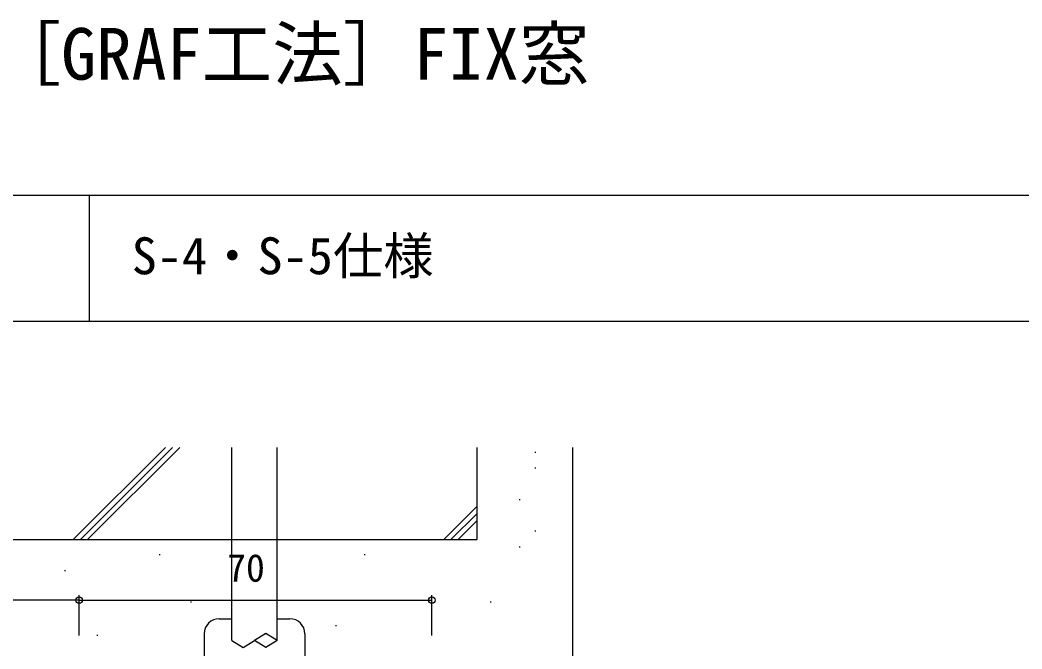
# Model space of a CAD drawing. Units: millimetres, scale not verified. Extents: x -437 to 438, y -281 to 279.
# Drawn here: x -320.5 to -121.7, y 153.8 to 278.7 of the extents above; entities that cross this region are included whole.
import ezdxf
from ezdxf.enums import TextEntityAlignment as Align

# ---------------------------------------------------------------- set-up
doc = ezdxf.new("R2010")
doc.units = ezdxf.units.MM
doc.header["$LTSCALE"] = 2
for name, color, linetype in [('0-1_USER1', 3, 'Continuous'), ('0-4_YKK_13', 4, 'Continuous'), ('0-6_YKK_D', 6, 'Continuous'), ('0-7_YKK_ZWAK', 7, 'Continuous'), ('0-8_YSS_K', 3, 'Continuous'), ('0-9_YSS_KE', 3, 'Continuous')]:
    doc.layers.add(name, color=color, linetype=linetype)
doc.styles.add('ＭＳ ゴシック', font='')
doc.styles.get('ＭＳ ゴシック').set_extended_font_data('MS Gothic')

msp = doc.modelspace()

# ---------------------------------------------------------------- linework, layer by layer
at = {"layer": '0-4_YKK_13'}
for p, q in [((-280.996, 159.797), (-278.496, 159.797)), ((-269.496, 159.797), (-266.996, 159.797)), ((-283.996, 156.797), (-283.996, 150.797)), ((-272.011, 156.897), (-271.746, 156.897)), ((-263.996, 156.797), (-263.996, 150.797))]:
    msp.add_line(p, q, dxfattribs=at)
for points in [[(-278.496, 155.485), (-278.496, 175.491), (-278.496, 193.8)], [(-269.496, 155.51), (-269.496, 175.504), (-269.496, 193.8)], [(-278.496, 155.497), (-276.246, 154.097), (-273.996, 155.497)], [(-269.496, 155.497), (-271.746, 156.897), (-273.996, 155.497)], [(-269.496, 155.497), (-271.746, 154.097), (-273.996, 155.497)], [(-271.717, 154.098), (-271.731, 154.097), (-271.746, 154.097)]]:
    msp.add_lwpolyline(points, dxfattribs=at)
for centre, start, end in [((-280.996, 156.797), 90, 180), ((-266.996, 156.797), 0, 90)]:
    msp.add_arc(centre, 3, start, end, dxfattribs=at)
at = {"layer": '0-6_YKK_D'}
for p, q in [((-308.798, 163.497), (-338.798, 163.497)), ((-308.798, 156.497), (-308.798, 164.497)), ((-308.798, 156.497), (-308.798, 164.497)), ((-308.798, 163.497), (-238.798, 163.497)), ((-238.798, 156.497), (-238.798, 164.497))]:
    msp.add_line(p, q, dxfattribs=at)
for centre in [(-308.798, 163.497), (-308.798, 163.497), (-238.798, 163.497)]:
    msp.add_circle(centre, 0.637, dxfattribs=at)
at = {"layer": '0-7_YKK_ZWAK'}
for p, q in [((438.2, 243.8), (-436.8, 243.8)), ((-306.8, 243.8), (-306.8, 218.8)), ((438.2, 218.8), (-436.8, 218.8))]:
    msp.add_line(p, q, dxfattribs=at)
at = {"layer": '0-8_YSS_K'}
for p, q in [((-309.96, 175.497), (-291.658, 193.8)), ((-308.546, 175.497), (-290.243, 193.8)), ((-307.132, 175.497), (-288.829, 193.8)), ((-218.359, 192.873), (-218.159, 192.873)), ((-218.359, 189.744), (-218.159, 189.744)), ((-221.488, 183.485), (-221.288, 183.485)), ((-229.798, 182.121), (-236.421, 175.497)), ((-229.798, 180.707), (-235.007, 175.497)), ((-229.798, 179.292), (-233.593, 175.497)), ((-218.359, 177.227), (-218.159, 177.227)), ((-221.488, 174.098), (-221.288, 174.098)), ((-292.935, 172.534), (-292.735, 172.534)), ((-252.258, 172.534), (-252.058, 172.534)), ((-311.71, 169.405), (-311.51, 169.405)), ((-286.677, 163.147), (-286.477, 163.147)), ((-227.225, 163.147), (-227.025, 163.147)), ((-257.937, 158.453), (-257.737, 158.453)), ((-305.281, 156.529), (-305.081, 156.529))]:
    msp.add_line(p, q, dxfattribs=at)
at = {"layer": '0-9_YSS_KE'}
for p, q in [((-229.798, 175.497), (-229.798, 193.8)), ((-210.798, 148.535), (-210.798, 193.8)), ((-349.798, 175.497), (-229.798, 175.497))]:
    msp.add_line(p, q, dxfattribs=at)

# ---------------------------------------------------------------- texts
at = {"layer": '0-1_USER1', "style": 'ＭＳ ゴシック'}
for s, height, p in [('エピソードNEO-LB［GRAF工法］FIX窓', 10.26, (-438.229, 263.738)), ('S-4・S-5仕様', 7.331, (-298.367, 225.987))]:
    msp.add_text(s, height=height, dxfattribs=at).set_placement(p, align=Align.BOTTOM_LEFT)
at = {"layer": '0-6_YKK_D', "style": 'ＭＳ ゴシック'}
msp.add_text('70', height=5.499, dxfattribs=at).set_placement((-279.423, 165.497), align=Align.BOTTOM_LEFT)

doc.saveas('drawing.dxf')
